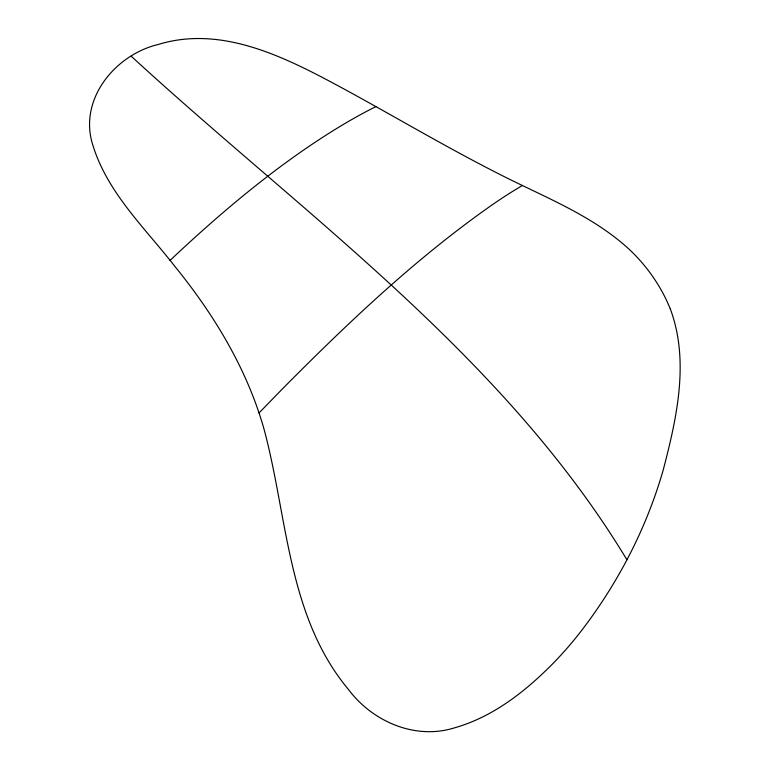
<?xml version="1.0" encoding="UTF-8"?>
<svg xmlns="http://www.w3.org/2000/svg" width="770" height="770" viewBox="0 0 770 770"><rect width="100%" height="100%" fill="white"/><g stroke="black" fill="none" stroke-linecap="round" stroke-linejoin="round"><path stroke-width="1.16" d="M522.397 185.464L510.914 192.442A420.305 58.674 -45.3 0 0 490.865 205.763C418.36 256.67 353.574 317.567 291.118 380.139A386.502 54.449 -45.6 0 0 259.047 412.99M375.904 106.616L370.428 109.379A375.471 88.868 -44.3 0 0 333.506 130.438C288.192 158.63 246.236 191.874 206.312 227.208A359.446 85.576 -44.5 0 0 170.035 260.443M131.285 56.277C304.352 215.388 503.234 355.095 626.934 559.79M670.304 308.895C689.766 361.236 676.657 418.562 663.028 470.663C646.222 528.865 617.771 583.516 580.859 631.477A455.696 407.879 14.5 0 1 555.401 661.026C527.267 689.92 494.33 716.456 454.945 727.717C415.55 740.307 372.574 721.702 348.502 689.535C287.325 616.279 287.682 516.487 263.879 428.592A463.386 404.308 -22.6 0 0 259.153 413.317C241.106 359.359 210.605 310.377 174.886 266.41C145.097 228.074 107.531 192.952 92.91 145.347C78.049 99.907 114.855 54.805 158.197 44.487C222.01 24.794 286.007 57.702 340.85 87.28C392.825 115.423 443.616 145.771 496.303 172.595C541.06 195.753 589.724 213.762 627.694 247.94A146.05 122.016 34.9 0 1 637.146 257.296L640.139 260.568A154.423 129.408 34.9 0 1 670.275 308.905"/></g></svg>
